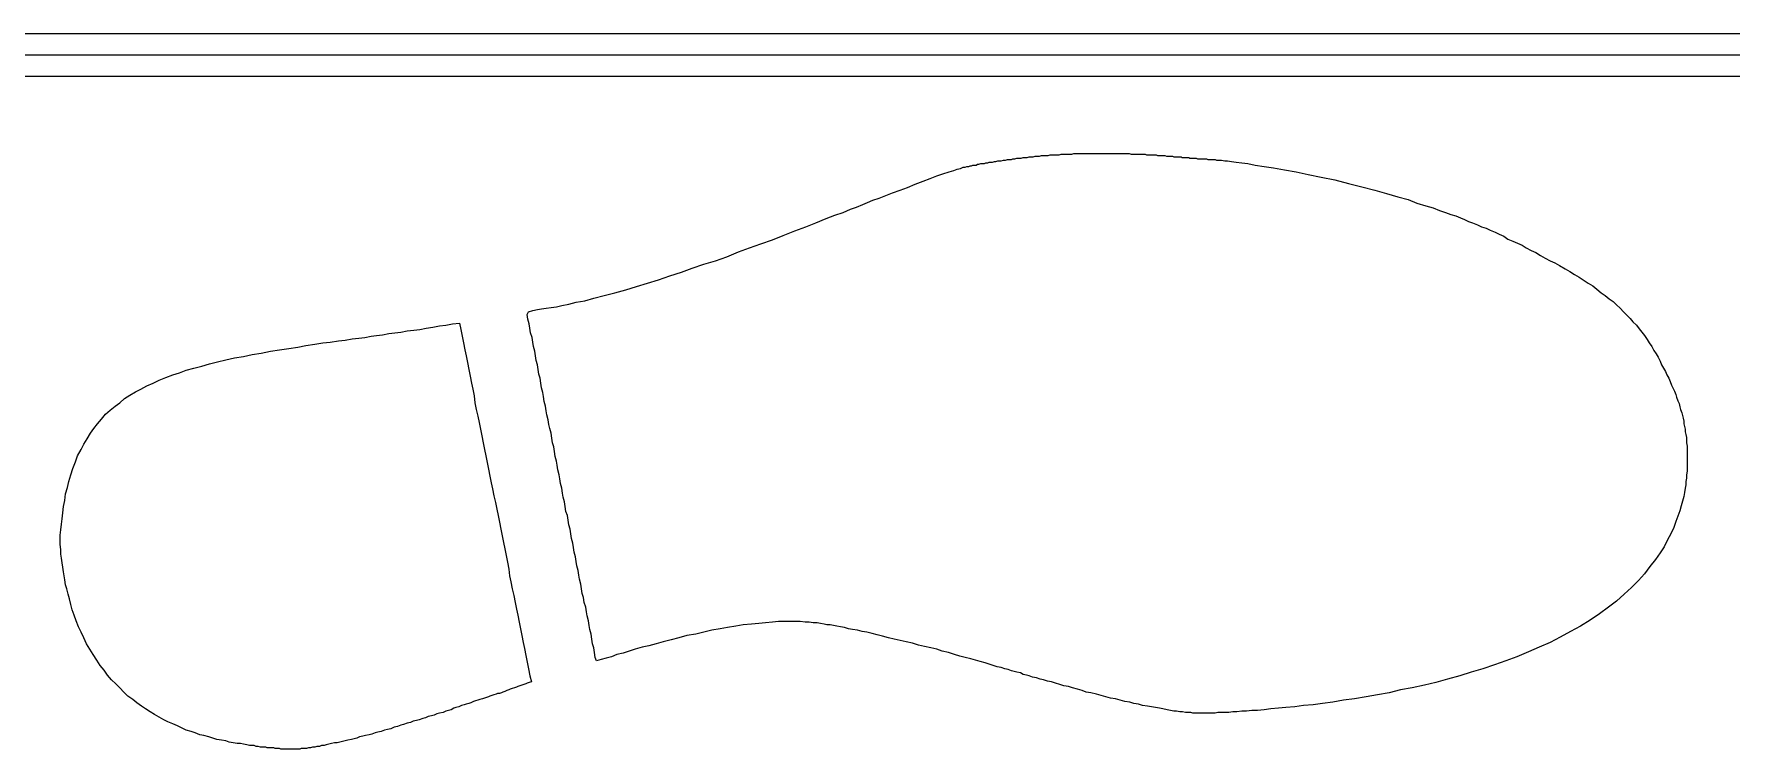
# Model space of a CAD drawing. Units: millimetres at full size, sheet at 1:100. Extents: x 3352 to 127672, y -40372 to 101181.
# Drawn here: x 57108.3 to 57358.1, y -11692.4 to -11587.1 of the extents above; entities that cross this region are included whole.
import ezdxf

# ---------------------------------------------------------------- set-up
doc = ezdxf.new("R2010")
doc.units = ezdxf.units.MM
doc.header["$LTSCALE"] = 100
doc.layers.add('0-0', color=134, linetype='Continuous', lineweight=18)

msp = doc.modelspace()

# ---------------------------------------------------------------- linework, layer by layer
at = {"layer": '0-0'}
for points in [[(57215.9, -11587.1), (57210.1, -11587.1), (57204.4, -11587.1), (57198.6, -11587.1), (57192.8, -11587.1), (57187, -11587.1), (57181.2, -11587.1), (57175.4, -11587.1), (57169.6, -11587.1), (57163.8, -11587.1), (57158, -11587.1), (57152.2, -11587.1), (57146.4, -11587.1), (57140.6, -11587.1), (57134.8, -11587.1), (57129.1, -11587.1), (57123.3, -11587.1), (57117.5, -11587.1), (57111.7, -11587.1), (57105.9, -11587.1)], [(57360.7, -11587.1), (57354.9, -11587.1), (57349.2, -11587.1), (57343.4, -11587.1), (57337.6, -11587.1), (57331.8, -11587.1), (57326, -11587.1), (57320.2, -11587.1), (57314.4, -11587.1), (57308.6, -11587.1), (57302.8, -11587.1), (57297, -11587.1), (57291.2, -11587.1), (57285.4, -11587.1), (57279.6, -11587.1), (57273.9, -11587.1), (57268.1, -11587.1), (57262.3, -11587.1), (57256.5, -11587.1), (57250.7, -11587.1), (57244.9, -11587.1), (57239.1, -11587.1), (57233.3, -11587.1), (57227.5, -11587.1), (57221.7, -11587.1), (57215.9, -11587.1)], [(57103.2, -11590.2), (57108.9, -11590.2), (57114.7, -11590.2), (57120.4, -11590.2), (57126.1, -11590.2), (57131.8, -11590.2), (57137.6, -11590.2), (57143.3, -11590.2), (57149, -11590.2), (57154.7, -11590.2), (57160.5, -11590.2), (57166.2, -11590.2), (57171.9, -11590.2), (57177.7, -11590.2), (57183.4, -11590.2), (57189.1, -11590.2), (57194.8, -11590.2), (57200.6, -11590.2), (57206.3, -11590.2), (57212, -11590.2), (57217.7, -11590.2), (57223.5, -11590.2), (57229.2, -11590.2), (57234.9, -11590.2), (57240.7, -11590.2), (57246.4, -11590.2), (57252.1, -11590.2), (57257.8, -11590.2), (57263.6, -11590.2), (57269.3, -11590.2), (57275, -11590.2), (57280.7, -11590.2), (57286.5, -11590.2), (57292.2, -11590.2), (57297.9, -11590.2), (57303.6, -11590.2), (57309.4, -11590.2), (57315.1, -11590.2)], [(57315.1, -11590.2), (57320.8, -11590.2), (57326.6, -11590.2), (57332.3, -11590.2), (57338, -11590.2), (57343.7, -11590.2), (57349.5, -11590.2), (57355.2, -11590.2), (57360.9, -11590.2)], [(57106.3, -11593.3), (57112, -11593.3), (57117.6, -11593.3), (57123.3, -11593.3), (57129, -11593.3), (57134.6, -11593.3), (57140.3, -11593.3), (57146, -11593.3), (57151.6, -11593.3), (57157.3, -11593.3), (57162.9, -11593.3), (57168.6, -11593.3), (57174.3, -11593.3), (57179.9, -11593.3), (57185.6, -11593.3), (57191.3, -11593.3)], [(57191.3, -11593.3), (57196.9, -11593.3), (57202.6, -11593.3), (57208.2, -11593.3), (57213.9, -11593.3), (57219.6, -11593.3), (57225.2, -11593.3), (57230.9, -11593.3), (57236.6, -11593.3), (57242.2, -11593.3), (57247.9, -11593.3), (57253.5, -11593.3), (57259.2, -11593.3), (57264.9, -11593.3), (57270.5, -11593.3), (57276.2, -11593.3), (57281.9, -11593.3), (57287.5, -11593.3), (57293.2, -11593.3), (57298.8, -11593.3), (57304.5, -11593.3), (57310.2, -11593.3), (57315.8, -11593.3), (57321.5, -11593.3), (57327.2, -11593.3), (57332.8, -11593.3), (57338.5, -11593.3), (57344.1, -11593.3), (57349.8, -11593.3), (57355.5, -11593.3), (57361.1, -11593.3)], [(57201.9, -11622.7), (57203.6, -11622.2), (57205.2, -11621.6), (57206.9, -11621), (57208.6, -11620.5), (57210.3, -11619.9), (57212, -11619.2), (57213.6, -11618.6), (57215.3, -11618), (57217, -11617.4), (57218.6, -11616.8), (57220.3, -11616.1), (57221.9, -11615.5), (57223.4, -11614.9), (57224.9, -11614.3), (57226.2, -11613.8), (57227.4, -11613.4), (57228.5, -11612.9), (57229.4, -11612.6), (57230.3, -11612.2), (57231, -11611.9), (57231.8, -11611.6), (57232.7, -11611.3), (57233.7, -11610.9), (57234.7, -11610.5), (57235.8, -11610.1), (57236.9, -11609.7), (57238, -11609.2), (57239.2, -11608.8), (57240.2, -11608.4), (57241.2, -11608), (57242.1, -11607.7), (57243, -11607.4), (57243.7, -11607.2), (57244.2, -11607), (57244.7, -11606.9), (57245.1, -11606.7), (57245.4, -11606.7), (57245.6, -11606.6), (57245.9, -11606.6)], [(57245.9, -11606.6), (57246.1, -11606.5), (57246.3, -11606.5), (57246.5, -11606.4), (57246.7, -11606.4), (57247, -11606.4), (57247.2, -11606.3), (57247.4, -11606.3), (57247.7, -11606.2), (57247.9, -11606.2), (57248.2, -11606.2), (57248.4, -11606.1), (57248.7, -11606.1), (57248.9, -11606), (57249.2, -11606), (57249.4, -11606), (57249.7, -11605.9), (57249.9, -11605.9), (57250.2, -11605.8), (57250.5, -11605.8), (57250.7, -11605.8), (57251, -11605.7), (57251.3, -11605.7), (57251.6, -11605.6), (57251.9, -11605.6), (57252.2, -11605.6), (57252.4, -11605.5), (57252.7, -11605.5), (57253, -11605.4), (57253.3, -11605.4), (57253.6, -11605.4), (57253.9, -11605.3), (57254.2, -11605.3), (57254.5, -11605.3), (57254.8, -11605.2), (57255.1, -11605.2), (57255.4, -11605.2), (57255.7, -11605.1), (57256, -11605.1), (57256.3, -11605.1)], [(57256.3, -11605.1), (57256.6, -11605), (57257, -11605), (57257.3, -11605), (57257.6, -11605), (57257.9, -11604.9), (57258.2, -11604.9), (57258.5, -11604.9), (57258.8, -11604.9), (57259.2, -11604.9), (57259.5, -11604.8), (57259.8, -11604.8), (57260.1, -11604.8), (57260.5, -11604.8), (57260.8, -11604.8), (57261.1, -11604.8), (57261.4, -11604.7), (57261.7, -11604.7), (57262.1, -11604.7), (57262.4, -11604.7), (57262.7, -11604.7), (57263, -11604.7), (57263.3, -11604.7), (57263.6, -11604.7), (57264, -11604.7), (57264.3, -11604.7), (57264.6, -11604.7), (57264.9, -11604.7), (57265.2, -11604.7), (57265.5, -11604.7), (57265.8, -11604.7), (57266.1, -11604.7), (57266.4, -11604.7), (57266.7, -11604.7), (57267, -11604.7), (57267.3, -11604.7), (57267.6, -11604.7), (57267.8, -11604.7), (57268.1, -11604.7), (57268.4, -11604.7)], [(57268.4, -11604.7), (57268.7, -11604.7), (57269, -11604.7), (57269.3, -11604.7), (57269.5, -11604.7), (57269.8, -11604.8), (57270.1, -11604.8), (57270.3, -11604.8), (57270.6, -11604.8), (57270.9, -11604.8), (57271.1, -11604.8), (57271.4, -11604.8), (57271.6, -11604.8), (57271.9, -11604.8), (57272.1, -11604.9), (57272.4, -11604.9), (57272.6, -11604.9), (57272.8, -11604.9), (57273.1, -11604.9), (57273.3, -11604.9), (57273.5, -11604.9), (57273.7, -11605), (57273.9, -11605), (57274.2, -11605), (57274.4, -11605), (57274.6, -11605), (57274.8, -11605), (57275, -11605.1), (57275.2, -11605.1), (57275.4, -11605.1), (57275.5, -11605.1), (57275.7, -11605.1), (57275.9, -11605.1), (57276.1, -11605.2), (57276.3, -11605.2), (57276.5, -11605.2), (57276.6, -11605.2), (57276.8, -11605.2), (57277, -11605.2), (57277.2, -11605.2)], [(57277.2, -11605.2), (57277.3, -11605.3), (57277.5, -11605.3), (57277.6, -11605.3), (57277.8, -11605.3), (57278, -11605.3), (57278.1, -11605.3), (57278.3, -11605.3), (57278.4, -11605.4), (57278.6, -11605.4), (57278.7, -11605.4), (57278.8, -11605.4), (57279, -11605.4), (57279.1, -11605.4), (57279.2, -11605.4), (57279.4, -11605.4)], [(57279.4, -11605.4), (57279.6, -11605.5), (57279.9, -11605.5), (57280.1, -11605.5), (57280.4, -11605.5), (57280.6, -11605.5), (57280.9, -11605.5), (57281.1, -11605.6), (57281.4, -11605.6), (57281.6, -11605.6), (57281.9, -11605.6), (57282.2, -11605.6), (57282.4, -11605.7), (57282.8, -11605.7), (57283.1, -11605.7), (57283.6, -11605.8), (57284, -11605.8), (57284.6, -11605.9), (57285.3, -11606), (57286.1, -11606.1), (57287, -11606.2), (57288.1, -11606.4), (57289.4, -11606.6), (57290.8, -11606.8), (57292.4, -11607.1), (57294.1, -11607.4), (57295.9, -11607.8), (57297.8, -11608.2), (57299.8, -11608.6), (57301.8, -11609.1), (57303.8, -11609.6), (57305.7, -11610.1), (57307.4, -11610.6), (57309.1, -11611.1), (57310.6, -11611.5), (57311.9, -11612), (57313.2, -11612.4), (57314.3, -11612.7), (57315.2, -11613.1), (57316.1, -11613.4)], [(57316.1, -11613.4), (57316.9, -11613.7), (57317.6, -11613.9), (57318.3, -11614.2), (57318.9, -11614.4), (57319.5, -11614.7), (57320.1, -11614.9), (57320.8, -11615.2), (57321.4, -11615.5), (57322.1, -11615.7), (57322.7, -11616), (57323.4, -11616.3), (57324, -11616.6), (57324.7, -11616.9), (57325.3, -11617.3), (57326, -11617.6), (57326.7, -11617.9), (57327.4, -11618.2), (57328, -11618.6), (57328.7, -11619), (57329.4, -11619.3), (57330.1, -11619.7), (57330.8, -11620.1), (57331.5, -11620.5), (57332.2, -11620.8), (57332.9, -11621.2), (57333.7, -11621.7), (57334.4, -11622.1), (57335.1, -11622.5), (57335.8, -11622.9), (57336.5, -11623.4), (57337.1, -11623.8), (57337.8, -11624.2), (57338.4, -11624.7), (57339, -11625.2), (57339.6, -11625.6), (57340.2, -11626.1), (57340.8, -11626.5), (57341.3, -11627), (57341.8, -11627.5)], [(57183.6, -11641.9), (57183.4, -11641.2), (57183.3, -11640.5), (57183.2, -11639.9), (57183, -11639.2), (57182.9, -11638.5), (57182.8, -11637.8), (57182.6, -11637.2), (57182.5, -11636.5), (57182.4, -11635.8), (57182.2, -11635.2), (57182.1, -11634.5), (57182, -11633.8), (57181.8, -11633.1), (57181.7, -11632.5), (57181.6, -11631.8), (57181.4, -11631.1), (57181.3, -11630.4), (57181.2, -11629.8), (57181, -11629.1), (57180.9, -11628.4), (57181.1, -11628), (57181.7, -11627.8), (57182.4, -11627.7), (57183, -11627.6), (57183.7, -11627.5), (57184.4, -11627.4), (57185.2, -11627.3), (57186, -11627.1), (57187, -11626.9), (57188.1, -11626.6), (57189.4, -11626.4), (57190.7, -11626), (57192.2, -11625.6), (57193.8, -11625.2), (57195.4, -11624.8), (57197, -11624.3), (57198.6, -11623.8), (57200.2, -11623.3), (57201.9, -11622.7)], [(57341.8, -11627.5), (57342.3, -11628), (57342.8, -11628.5), (57343.3, -11629), (57343.7, -11629.5), (57344.2, -11630), (57344.6, -11630.5), (57345, -11631), (57345.4, -11631.5), (57345.8, -11632.1), (57346.1, -11632.6), (57346.5, -11633.1), (57346.8, -11633.7), (57347.1, -11634.2), (57347.4, -11634.7), (57347.7, -11635.3), (57347.9, -11635.8), (57348.2, -11636.3), (57348.5, -11636.8), (57348.7, -11637.3), (57349, -11637.8), (57349.2, -11638.3), (57349.4, -11638.8), (57349.6, -11639.3), (57349.8, -11639.7), (57350, -11640.2), (57350.1, -11640.6), (57350.3, -11641.1), (57350.5, -11641.5), (57350.6, -11642), (57350.7, -11642.4), (57350.9, -11642.9), (57351, -11643.3), (57351.1, -11643.7), (57351.2, -11644.1), (57351.2, -11644.5), (57351.3, -11644.9), (57351.4, -11645.3), (57351.4, -11645.7), (57351.5, -11646.1)], [(57136.5, -11635.1), (57137.8, -11634.8), (57139.1, -11634.6), (57140.4, -11634.3), (57141.7, -11634.1), (57143.1, -11633.8), (57144.4, -11633.6), (57145.8, -11633.4), (57147.1, -11633.2), (57148.3, -11633), (57149.6, -11632.8), (57150.8, -11632.6), (57151.9, -11632.5), (57153.1, -11632.3), (57154.1, -11632.2), (57155.1, -11632), (57156.1, -11631.9), (57157, -11631.8), (57157.9, -11631.6), (57158.7, -11631.5), (57159.6, -11631.4), (57160.5, -11631.2), (57161.4, -11631.1), (57162.3, -11631), (57163.2, -11630.8), (57164.2, -11630.7), (57165.1, -11630.6), (57166, -11630.4), (57167, -11630.3), (57168, -11630.1), (57168.9, -11630), (57169.9, -11629.8), (57170.9, -11629.7), (57171.1, -11630.6), (57171.3, -11631.6), (57171.5, -11632.6), (57171.7, -11633.6), (57171.9, -11634.5), (57172.1, -11635.5), (57172.3, -11636.5)], [(57112.2, -11660.1), (57112.3, -11659.3), (57112.4, -11658.5), (57112.5, -11657.6), (57112.6, -11656.7), (57112.8, -11655.8), (57112.9, -11654.8), (57113.2, -11653.9), (57113.4, -11653), (57113.7, -11652), (57114, -11651.1), (57114.4, -11650.1), (57114.7, -11649.2), (57115.2, -11648.3), (57115.6, -11647.5), (57116.1, -11646.7), (57116.6, -11645.9), (57117.1, -11645.2), (57117.6, -11644.5), (57118.2, -11643.8), (57118.8, -11643.1), (57119.5, -11642.5), (57120.2, -11641.9), (57120.9, -11641.4), (57121.6, -11640.8), (57122.4, -11640.3), (57123.2, -11639.8), (57124, -11639.4), (57124.9, -11638.9), (57125.8, -11638.5), (57126.7, -11638.1), (57127.7, -11637.7), (57128.7, -11637.3), (57129.7, -11637), (57130.7, -11636.6), (57131.8, -11636.3), (57133, -11636), (57134.1, -11635.7), (57135.3, -11635.4), (57136.5, -11635.1)], [(57172.3, -11636.5), (57172.5, -11637.5), (57172.7, -11638.5), (57172.9, -11639.4), (57173.1, -11640.4), (57173.2, -11641.4), (57173.4, -11642.4), (57173.6, -11643.4), (57173.8, -11644.3), (57174, -11645.3), (57174.2, -11646.3), (57174.4, -11647.3), (57174.6, -11648.3), (57174.8, -11649.2), (57175, -11650.2), (57175.2, -11651.2), (57175.4, -11652.2), (57175.6, -11653.2), (57175.8, -11654.1), (57176, -11655.1), (57176.2, -11656.1), (57176.4, -11657.1), (57176.6, -11658), (57176.8, -11659), (57177, -11660), (57177.2, -11661), (57177.4, -11662), (57177.6, -11662.9), (57177.8, -11663.9), (57178, -11664.9), (57178.2, -11665.9), (57178.3, -11666.9), (57178.5, -11667.8), (57178.7, -11668.8), (57178.9, -11669.8), (57179.1, -11670.8), (57179.3, -11671.8), (57179.5, -11672.7), (57179.7, -11673.7), (57179.9, -11674.7)], [(57188.8, -11668.1), (57188.6, -11667.4), (57188.5, -11666.8), (57188.4, -11666.1), (57188.2, -11665.4), (57188.1, -11664.8), (57188, -11664.1), (57187.8, -11663.4), (57187.7, -11662.7), (57187.6, -11662.1), (57187.4, -11661.4), (57187.3, -11660.7), (57187.2, -11660), (57187, -11659.4), (57186.9, -11658.7), (57186.8, -11658), (57186.6, -11657.4), (57186.5, -11656.7), (57186.4, -11656), (57186.2, -11655.3), (57186.1, -11654.7), (57186, -11654), (57185.8, -11653.3), (57185.7, -11652.6), (57185.6, -11652), (57185.4, -11651.3), (57185.3, -11650.6), (57185.2, -11650), (57185, -11649.3), (57184.9, -11648.6), (57184.8, -11647.9), (57184.6, -11647.3), (57184.5, -11646.6), (57184.4, -11645.9), (57184.2, -11645.2), (57184.1, -11644.6), (57184, -11643.9), (57183.8, -11643.2), (57183.7, -11642.6), (57183.6, -11641.9)], [(57351.5, -11646.1), (57351.6, -11646.5), (57351.6, -11646.9), (57351.6, -11647.3), (57351.7, -11647.8), (57351.7, -11648.2), (57351.7, -11648.6), (57351.7, -11649), (57351.7, -11649.4), (57351.7, -11649.8), (57351.7, -11650.3), (57351.7, -11650.7), (57351.7, -11651.1), (57351.7, -11651.5), (57351.6, -11652), (57351.6, -11652.5), (57351.5, -11653), (57351.5, -11653.5), (57351.4, -11654), (57351.3, -11654.6), (57351.2, -11655.2), (57351, -11655.9), (57350.8, -11656.6), (57350.6, -11657.3), (57350.3, -11658.1), (57350, -11658.9), (57349.7, -11659.8), (57349.3, -11660.7), (57348.8, -11661.6), (57348.3, -11662.6), (57347.7, -11663.5), (57347, -11664.5), (57346.2, -11665.5), (57345.4, -11666.6), (57344.5, -11667.6), (57343.5, -11668.6), (57342.4, -11669.6), (57341.3, -11670.6), (57340.1, -11671.5), (57338.8, -11672.5)], [(57125.4, -11686.9), (57124.7, -11686.5), (57124.1, -11686.1), (57123.4, -11685.6), (57122.8, -11685.1), (57122.1, -11684.6), (57121.5, -11684), (57120.9, -11683.4), (57120.3, -11682.8), (57119.7, -11682.2), (57119.1, -11681.5), (57118.6, -11680.8), (57118, -11680.1), (57117.5, -11679.3), (57117, -11678.5), (57116.5, -11677.7), (57116, -11676.9), (57115.6, -11676), (57115.2, -11675.2), (57114.8, -11674.4), (57114.5, -11673.5), (57114.2, -11672.7), (57113.9, -11671.9), (57113.7, -11671.1), (57113.5, -11670.3), (57113.3, -11669.6), (57113.1, -11668.8), (57112.9, -11668.2), (57112.8, -11667.5), (57112.7, -11666.9), (57112.6, -11666.3), (57112.5, -11665.6), (57112.4, -11665), (57112.3, -11664.3), (57112.2, -11663.7), (57112.2, -11663), (57112.1, -11662.3), (57112.1, -11661.6), (57112.1, -11660.9), (57112.2, -11660.1)], [(57213.9, -11674), (57212.7, -11674.1), (57211.6, -11674.3), (57210.4, -11674.5), (57209.3, -11674.7), (57208.1, -11674.9), (57206.9, -11675.2), (57205.7, -11675.5), (57204.4, -11675.7), (57203.2, -11676), (57202.1, -11676.3), (57200.9, -11676.6), (57199.9, -11676.9), (57198.8, -11677.2), (57197.8, -11677.4), (57196.8, -11677.7), (57195.9, -11678), (57195, -11678.3), (57194.1, -11678.5), (57193.3, -11678.8), (57192.5, -11679), (57191.8, -11679.2), (57191.1, -11679.4), (57190.9, -11678.9), (57190.8, -11678.2), (57190.7, -11677.5), (57190.5, -11676.9), (57190.4, -11676.2), (57190.3, -11675.5), (57190.1, -11674.8), (57190, -11674.2), (57189.9, -11673.5), (57189.7, -11672.8), (57189.6, -11672.2), (57189.5, -11671.5), (57189.3, -11670.8), (57189.2, -11670.1), (57189, -11669.5), (57188.9, -11668.8), (57188.8, -11668.1)], [(57242.9, -11678.2), (57242, -11678), (57241.2, -11677.7), (57240.3, -11677.5), (57239.4, -11677.3), (57238.5, -11677.1), (57237.6, -11676.8), (57236.7, -11676.6), (57235.8, -11676.4), (57234.9, -11676.2), (57234.1, -11676), (57233.2, -11675.8), (57232.4, -11675.6), (57231.7, -11675.4), (57230.9, -11675.2), (57230.2, -11675.1), (57229.5, -11674.9), (57228.8, -11674.8), (57228.2, -11674.7), (57227.6, -11674.5), (57227, -11674.4), (57226.5, -11674.3), (57226, -11674.2), (57225.5, -11674.1), (57225, -11674.1), (57224.6, -11674), (57224.1, -11673.9), (57223.6, -11673.8), (57223, -11673.8), (57222.4, -11673.7), (57221.8, -11673.7), (57221.1, -11673.6), (57220.4, -11673.6), (57219.6, -11673.6), (57218.8, -11673.6), (57217.9, -11673.6), (57217, -11673.7), (57216, -11673.8), (57215, -11673.9), (57213.9, -11674)], [(57338.8, -11672.5), (57337.4, -11673.4), (57336, -11674.3), (57334.5, -11675.1), (57333, -11675.9), (57331.5, -11676.7), (57329.9, -11677.4), (57328.3, -11678.1), (57326.6, -11678.8), (57325, -11679.4), (57323.3, -11680), (57321.6, -11680.6), (57319.9, -11681.1), (57318.2, -11681.6), (57316.4, -11682.1), (57314.7, -11682.6), (57313, -11683), (57311.2, -11683.4), (57309.5, -11683.7), (57307.8, -11684.1), (57306.1, -11684.4), (57304.4, -11684.7), (57302.7, -11685), (57301.1, -11685.2), (57299.5, -11685.5), (57298, -11685.7), (57296.6, -11685.9), (57295.2, -11686), (57293.9, -11686.2), (57292.6, -11686.3), (57291.5, -11686.4), (57290.4, -11686.5), (57289.4, -11686.6), (57288.4, -11686.7), (57287.6, -11686.7), (57286.8, -11686.8), (57286.1, -11686.8), (57285.4, -11686.9), (57284.8, -11686.9), (57284.2, -11687)], [(57179.9, -11674.7), (57180.1, -11675.7), (57180.3, -11676.7), (57180.5, -11677.6), (57180.7, -11678.6), (57180.9, -11679.6), (57181.1, -11680.6), (57181.3, -11681.6), (57181.5, -11682.5)], [(57266.8, -11684.9), (57266.1, -11684.7), (57265.4, -11684.5), (57264.7, -11684.3), (57263.9, -11684.1), (57263.2, -11684), (57262.6, -11683.8), (57261.9, -11683.6), (57261.2, -11683.4), (57260.6, -11683.2), (57259.9, -11683.1), (57259.3, -11682.9), (57258.7, -11682.7), (57258.1, -11682.5), (57257.5, -11682.4), (57256.9, -11682.2), (57256.4, -11682.1), (57255.9, -11681.9), (57255.3, -11681.8), (57254.8, -11681.6), (57254.4, -11681.5), (57253.9, -11681.4), (57253.5, -11681.2), (57253, -11681.1), (57252.6, -11681), (57252.2, -11680.9), (57251.7, -11680.7), (57251.2, -11680.6), (57250.7, -11680.4), (57250.1, -11680.3), (57249.5, -11680.1), (57248.9, -11679.9), (57248.3, -11679.7), (57247.6, -11679.5), (57246.9, -11679.3), (57246.2, -11679.1), (57245.4, -11678.9), (57244.6, -11678.7), (57243.8, -11678.5), (57242.9, -11678.2)], [(57181.5, -11682.5), (57181.2, -11682.6), (57180.9, -11682.7), (57180.7, -11682.8), (57180.4, -11682.9), (57180.1, -11683), (57179.8, -11683.1), (57179.5, -11683.2), (57179.3, -11683.3), (57179, -11683.4), (57178.7, -11683.5), (57178.4, -11683.6), (57178.2, -11683.7), (57177.9, -11683.8), (57177.6, -11683.9), (57177.3, -11684), (57177.1, -11684.1), (57176.8, -11684.2), (57176.5, -11684.2), (57176.3, -11684.3), (57176, -11684.4), (57175.7, -11684.5), (57175.4, -11684.6), (57175.2, -11684.7), (57174.9, -11684.8), (57174.6, -11684.9), (57174.3, -11685), (57173.9, -11685.1), (57173.6, -11685.2), (57173.3, -11685.3), (57173, -11685.4), (57172.6, -11685.6), (57172.3, -11685.7), (57171.9, -11685.8), (57171.6, -11685.9), (57171.2, -11686), (57170.8, -11686.2), (57170.4, -11686.3), (57170.1, -11686.4), (57169.7, -11686.6)], [(57143.4, -11692.2), (57143.2, -11692.2), (57143.1, -11692.2), (57142.9, -11692.2), (57142.8, -11692.2), (57142.6, -11692.2), (57142.4, -11692.1), (57142.2, -11692.1), (57142, -11692.1), (57141.8, -11692.1), (57141.6, -11692.1), (57141.3, -11692), (57141, -11692), (57140.7, -11691.9), (57140.3, -11691.9), (57140, -11691.9), (57139.6, -11691.8), (57139.1, -11691.7), (57138.7, -11691.6), (57138.2, -11691.6), (57137.6, -11691.5), (57137, -11691.4), (57136.5, -11691.2), (57135.9, -11691.1), (57135.2, -11691), (57134.6, -11690.8), (57134, -11690.6), (57133.3, -11690.4), (57132.7, -11690.3), (57132, -11690), (57131.4, -11689.8), (57130.7, -11689.6), (57130.1, -11689.3), (57129.4, -11689), (57128.7, -11688.7), (57128, -11688.4), (57127.4, -11688.1), (57126.7, -11687.7), (57126, -11687.3), (57125.4, -11686.9)], [(57169.7, -11686.6), (57169.3, -11686.7), (57168.9, -11686.8), (57168.5, -11687), (57168, -11687.1), (57167.6, -11687.2), (57167.2, -11687.4), (57166.8, -11687.5), (57166.3, -11687.6), (57165.9, -11687.8), (57165.5, -11687.9), (57165, -11688.1), (57164.6, -11688.2), (57164.1, -11688.3), (57163.7, -11688.5), (57163.2, -11688.6), (57162.7, -11688.8), (57162.3, -11688.9), (57161.8, -11689.1), (57161.3, -11689.2), (57160.8, -11689.4), (57160.3, -11689.5), (57159.9, -11689.6), (57159.4, -11689.8), (57158.9, -11689.9), (57158.5, -11690), (57158, -11690.2), (57157.6, -11690.3), (57157.1, -11690.4), (57156.7, -11690.5), (57156.2, -11690.6), (57155.8, -11690.8), (57155.4, -11690.9), (57155, -11691), (57154.5, -11691.1), (57154.1, -11691.2), (57153.7, -11691.3), (57153.3, -11691.4), (57152.9, -11691.5), (57152.5, -11691.5)], [(57284.2, -11687), (57283.7, -11687), (57283.3, -11687), (57282.9, -11687), (57282.6, -11687), (57282.2, -11687.1), (57281.9, -11687.1), (57281.7, -11687.1), (57281.4, -11687.1), (57281.2, -11687.1), (57280.9, -11687.1), (57280.7, -11687.1), (57280.4, -11687.1), (57280.2, -11687.1), (57279.9, -11687.1), (57279.6, -11687.1), (57279.2, -11687.1), (57278.9, -11687.1), (57278.6, -11687), (57278.2, -11687), (57277.8, -11687), (57277.4, -11686.9), (57277, -11686.9), (57276.5, -11686.8), (57276.1, -11686.8), (57275.6, -11686.7), (57275.1, -11686.6), (57274.5, -11686.5), (57274, -11686.4), (57273.4, -11686.3), (57272.8, -11686.2), (57272.2, -11686.1), (57271.5, -11686), (57270.9, -11685.8), (57270.2, -11685.7), (57269.6, -11685.5), (57268.9, -11685.4), (57268.2, -11685.2), (57267.5, -11685), (57266.8, -11684.9)], [(57152.5, -11691.5), (57152.1, -11691.6), (57151.7, -11691.7), (57151.3, -11691.8), (57151, -11691.9), (57150.6, -11691.9), (57150.3, -11692), (57149.9, -11692), (57149.6, -11692.1), (57149.3, -11692.1), (57149, -11692.2), (57148.7, -11692.2), (57148.4, -11692.3), (57148.1, -11692.3), (57147.9, -11692.3), (57147.6, -11692.3), (57147.4, -11692.4), (57147.1, -11692.4), (57146.9, -11692.4), (57146.7, -11692.4), (57146.5, -11692.4), (57146.2, -11692.4), (57146, -11692.4), (57145.8, -11692.4), (57145.6, -11692.4), (57145.5, -11692.4), (57145.3, -11692.4), (57145.1, -11692.4), (57144.9, -11692.4), (57144.8, -11692.4), (57144.6, -11692.4), (57144.4, -11692.3), (57144.3, -11692.3), (57144.2, -11692.3), (57144, -11692.3), (57143.9, -11692.3), (57143.8, -11692.3), (57143.6, -11692.2), (57143.5, -11692.2), (57143.4, -11692.2)]]:
    msp.add_lwpolyline(points, dxfattribs=at)
at = {"layer": '0-0', "color": 7}
for points in [[(57201.9, -11622.7), (57203.6, -11622.2), (57205.2, -11621.6), (57206.9, -11621), (57208.6, -11620.5), (57210.3, -11619.9), (57212, -11619.2), (57213.6, -11618.6), (57215.3, -11618), (57217, -11617.4), (57218.6, -11616.8), (57220.3, -11616.1), (57221.9, -11615.5), (57223.4, -11614.9), (57224.9, -11614.3), (57226.2, -11613.8), (57227.4, -11613.4), (57228.5, -11612.9), (57229.4, -11612.6), (57230.3, -11612.2), (57231, -11611.9), (57231.8, -11611.6), (57232.7, -11611.3), (57233.7, -11610.9), (57234.7, -11610.5), (57235.8, -11610.1), (57236.9, -11609.7), (57238, -11609.2), (57239.2, -11608.8), (57240.2, -11608.4), (57241.2, -11608), (57242.1, -11607.7), (57243, -11607.4), (57243.7, -11607.2), (57244.2, -11607), (57244.7, -11606.9), (57245.1, -11606.7), (57245.4, -11606.7), (57245.6, -11606.6), (57245.9, -11606.6)], [(57245.9, -11606.6), (57246.1, -11606.5), (57246.3, -11606.5), (57246.5, -11606.4), (57246.7, -11606.4), (57247, -11606.4), (57247.2, -11606.3), (57247.4, -11606.3), (57247.7, -11606.2), (57247.9, -11606.2), (57248.2, -11606.2), (57248.4, -11606.1), (57248.7, -11606.1), (57248.9, -11606), (57249.2, -11606), (57249.4, -11606), (57249.7, -11605.9), (57249.9, -11605.9), (57250.2, -11605.8), (57250.5, -11605.8), (57250.7, -11605.8), (57251, -11605.7), (57251.3, -11605.7), (57251.6, -11605.6), (57251.9, -11605.6), (57252.2, -11605.6), (57252.4, -11605.5), (57252.7, -11605.5), (57253, -11605.4), (57253.3, -11605.4), (57253.6, -11605.4), (57253.9, -11605.3), (57254.2, -11605.3), (57254.5, -11605.3), (57254.8, -11605.2), (57255.1, -11605.2), (57255.4, -11605.2), (57255.7, -11605.1), (57256, -11605.1), (57256.3, -11605.1)], [(57256.3, -11605.1), (57256.6, -11605), (57257, -11605), (57257.3, -11605), (57257.6, -11605), (57257.9, -11604.9), (57258.2, -11604.9), (57258.5, -11604.9), (57258.8, -11604.9), (57259.2, -11604.9), (57259.5, -11604.8), (57259.8, -11604.8), (57260.1, -11604.8), (57260.5, -11604.8), (57260.8, -11604.8), (57261.1, -11604.8), (57261.4, -11604.7), (57261.7, -11604.7), (57262.1, -11604.7), (57262.4, -11604.7), (57262.7, -11604.7), (57263, -11604.7), (57263.3, -11604.7), (57263.6, -11604.7), (57264, -11604.7), (57264.3, -11604.7), (57264.6, -11604.7), (57264.9, -11604.7), (57265.2, -11604.7), (57265.5, -11604.7), (57265.8, -11604.7), (57266.1, -11604.7), (57266.4, -11604.7), (57266.7, -11604.7), (57267, -11604.7), (57267.3, -11604.7), (57267.6, -11604.7), (57267.8, -11604.7), (57268.1, -11604.7), (57268.4, -11604.7)], [(57268.4, -11604.7), (57268.7, -11604.7), (57269, -11604.7), (57269.3, -11604.7), (57269.5, -11604.7), (57269.8, -11604.8), (57270.1, -11604.8), (57270.3, -11604.8), (57270.6, -11604.8), (57270.9, -11604.8), (57271.1, -11604.8), (57271.4, -11604.8), (57271.6, -11604.8), (57271.9, -11604.8), (57272.1, -11604.9), (57272.4, -11604.9), (57272.6, -11604.9), (57272.8, -11604.9), (57273.1, -11604.9), (57273.3, -11604.9), (57273.5, -11604.9), (57273.7, -11605), (57273.9, -11605), (57274.2, -11605), (57274.4, -11605), (57274.6, -11605), (57274.8, -11605), (57275, -11605.1), (57275.2, -11605.1), (57275.4, -11605.1), (57275.5, -11605.1), (57275.7, -11605.1), (57275.9, -11605.1), (57276.1, -11605.2), (57276.3, -11605.2), (57276.5, -11605.2), (57276.6, -11605.2), (57276.8, -11605.2), (57277, -11605.2), (57277.2, -11605.2)], [(57277.2, -11605.2), (57277.3, -11605.3), (57277.5, -11605.3), (57277.6, -11605.3), (57277.8, -11605.3), (57278, -11605.3), (57278.1, -11605.3), (57278.3, -11605.3), (57278.4, -11605.4), (57278.6, -11605.4), (57278.7, -11605.4), (57278.8, -11605.4), (57279, -11605.4), (57279.1, -11605.4), (57279.2, -11605.4), (57279.4, -11605.4)], [(57279.4, -11605.4), (57279.6, -11605.5), (57279.9, -11605.5), (57280.1, -11605.5), (57280.4, -11605.5), (57280.6, -11605.5), (57280.9, -11605.5), (57281.1, -11605.6), (57281.4, -11605.6), (57281.6, -11605.6), (57281.9, -11605.6), (57282.2, -11605.6), (57282.4, -11605.7), (57282.8, -11605.7), (57283.1, -11605.7), (57283.6, -11605.8), (57284, -11605.8), (57284.6, -11605.9), (57285.3, -11606), (57286.1, -11606.1), (57287, -11606.2), (57288.1, -11606.4), (57289.4, -11606.6), (57290.8, -11606.8), (57292.4, -11607.1), (57294.1, -11607.4), (57295.9, -11607.8), (57297.8, -11608.2), (57299.8, -11608.6), (57301.8, -11609.1), (57303.8, -11609.6), (57305.7, -11610.1), (57307.4, -11610.6), (57309.1, -11611.1), (57310.6, -11611.5), (57311.9, -11612), (57313.2, -11612.4), (57314.3, -11612.7), (57315.2, -11613.1), (57316.1, -11613.4)], [(57316.1, -11613.4), (57316.9, -11613.7), (57317.6, -11613.9), (57318.3, -11614.2), (57318.9, -11614.4), (57319.5, -11614.7), (57320.1, -11614.9), (57320.8, -11615.2), (57321.4, -11615.5), (57322.1, -11615.7), (57322.7, -11616), (57323.4, -11616.3), (57324, -11616.6), (57324.7, -11616.9), (57325.3, -11617.3), (57326, -11617.6), (57326.7, -11617.9), (57327.4, -11618.2), (57328, -11618.6), (57328.7, -11619), (57329.4, -11619.3), (57330.1, -11619.7), (57330.8, -11620.1), (57331.5, -11620.5), (57332.2, -11620.8), (57332.9, -11621.2), (57333.7, -11621.7), (57334.4, -11622.1), (57335.1, -11622.5), (57335.8, -11622.9), (57336.5, -11623.4), (57337.1, -11623.8), (57337.8, -11624.2), (57338.4, -11624.7), (57339, -11625.2), (57339.6, -11625.6), (57340.2, -11626.1), (57340.8, -11626.5), (57341.3, -11627), (57341.8, -11627.5)], [(57183.6, -11641.9), (57183.4, -11641.2), (57183.3, -11640.5), (57183.2, -11639.9), (57183, -11639.2), (57182.9, -11638.5), (57182.8, -11637.8), (57182.6, -11637.2), (57182.5, -11636.5), (57182.4, -11635.8), (57182.2, -11635.2), (57182.1, -11634.5), (57182, -11633.8), (57181.8, -11633.1), (57181.7, -11632.5), (57181.6, -11631.8), (57181.4, -11631.1), (57181.3, -11630.4), (57181.2, -11629.8), (57181, -11629.1), (57180.9, -11628.4), (57181.1, -11628), (57181.7, -11627.8), (57182.4, -11627.7), (57183, -11627.6), (57183.7, -11627.5), (57184.4, -11627.4), (57185.2, -11627.3), (57186, -11627.1), (57187, -11626.9), (57188.1, -11626.6), (57189.4, -11626.4), (57190.7, -11626), (57192.2, -11625.6), (57193.8, -11625.2), (57195.4, -11624.8), (57197, -11624.3), (57198.6, -11623.8), (57200.2, -11623.3), (57201.9, -11622.7)], [(57341.8, -11627.5), (57342.3, -11628), (57342.8, -11628.5), (57343.3, -11629), (57343.7, -11629.5), (57344.2, -11630), (57344.6, -11630.5), (57345, -11631), (57345.4, -11631.5), (57345.8, -11632.1), (57346.1, -11632.6), (57346.5, -11633.1), (57346.8, -11633.7), (57347.1, -11634.2), (57347.4, -11634.7), (57347.7, -11635.3), (57347.9, -11635.8), (57348.2, -11636.3), (57348.5, -11636.8), (57348.7, -11637.3), (57349, -11637.8), (57349.2, -11638.3), (57349.4, -11638.8), (57349.6, -11639.3), (57349.8, -11639.7), (57350, -11640.2), (57350.1, -11640.6), (57350.3, -11641.1), (57350.5, -11641.5), (57350.6, -11642), (57350.7, -11642.4), (57350.9, -11642.9), (57351, -11643.3), (57351.1, -11643.7), (57351.2, -11644.1), (57351.2, -11644.5), (57351.3, -11644.9), (57351.4, -11645.3), (57351.4, -11645.7), (57351.5, -11646.1)], [(57136.5, -11635.1), (57137.8, -11634.8), (57139.1, -11634.6), (57140.4, -11634.3), (57141.7, -11634.1), (57143.1, -11633.8), (57144.4, -11633.6), (57145.8, -11633.4), (57147.1, -11633.2), (57148.3, -11633), (57149.6, -11632.8), (57150.8, -11632.6), (57151.9, -11632.5), (57153.1, -11632.3), (57154.1, -11632.2), (57155.1, -11632), (57156.1, -11631.9), (57157, -11631.8), (57157.9, -11631.6), (57158.7, -11631.5), (57159.6, -11631.4), (57160.5, -11631.2), (57161.4, -11631.1), (57162.3, -11631), (57163.2, -11630.8), (57164.2, -11630.7), (57165.1, -11630.6), (57166, -11630.4), (57167, -11630.3), (57168, -11630.1), (57168.9, -11630), (57169.9, -11629.8), (57170.9, -11629.7), (57171.1, -11630.6), (57171.3, -11631.6), (57171.5, -11632.6), (57171.7, -11633.6), (57171.9, -11634.5), (57172.1, -11635.5), (57172.3, -11636.5)], [(57112.2, -11660.1), (57112.3, -11659.3), (57112.4, -11658.5), (57112.5, -11657.6), (57112.6, -11656.7), (57112.8, -11655.8), (57112.9, -11654.8), (57113.2, -11653.9), (57113.4, -11653), (57113.7, -11652), (57114, -11651.1), (57114.4, -11650.1), (57114.7, -11649.2), (57115.2, -11648.3), (57115.6, -11647.5), (57116.1, -11646.7), (57116.6, -11645.9), (57117.1, -11645.2), (57117.6, -11644.5), (57118.2, -11643.8), (57118.8, -11643.1), (57119.5, -11642.5), (57120.2, -11641.9), (57120.9, -11641.4), (57121.6, -11640.8), (57122.4, -11640.3), (57123.2, -11639.8), (57124, -11639.4), (57124.9, -11638.9), (57125.8, -11638.5), (57126.7, -11638.1), (57127.7, -11637.7), (57128.7, -11637.3), (57129.7, -11637), (57130.7, -11636.6), (57131.8, -11636.3), (57133, -11636), (57134.1, -11635.7), (57135.3, -11635.4), (57136.5, -11635.1)], [(57172.3, -11636.5), (57172.5, -11637.5), (57172.7, -11638.5), (57172.9, -11639.4), (57173.1, -11640.4), (57173.2, -11641.4), (57173.4, -11642.4), (57173.6, -11643.4), (57173.8, -11644.3), (57174, -11645.3), (57174.2, -11646.3), (57174.4, -11647.3), (57174.6, -11648.3), (57174.8, -11649.2), (57175, -11650.2), (57175.2, -11651.2), (57175.4, -11652.2), (57175.6, -11653.2), (57175.8, -11654.1), (57176, -11655.1), (57176.2, -11656.1), (57176.4, -11657.1), (57176.6, -11658), (57176.8, -11659), (57177, -11660), (57177.2, -11661), (57177.4, -11662), (57177.6, -11662.9), (57177.8, -11663.9), (57178, -11664.9), (57178.2, -11665.9), (57178.3, -11666.9), (57178.5, -11667.8), (57178.7, -11668.8), (57178.9, -11669.8), (57179.1, -11670.8), (57179.3, -11671.8), (57179.5, -11672.7), (57179.7, -11673.7), (57179.9, -11674.7)], [(57188.8, -11668.1), (57188.6, -11667.4), (57188.5, -11666.8), (57188.4, -11666.1), (57188.2, -11665.4), (57188.1, -11664.8), (57188, -11664.1), (57187.8, -11663.4), (57187.7, -11662.7), (57187.6, -11662.1), (57187.4, -11661.4), (57187.3, -11660.7), (57187.2, -11660), (57187, -11659.4), (57186.9, -11658.7), (57186.8, -11658), (57186.6, -11657.4), (57186.5, -11656.7), (57186.4, -11656), (57186.2, -11655.3), (57186.1, -11654.7), (57186, -11654), (57185.8, -11653.3), (57185.7, -11652.6), (57185.6, -11652), (57185.4, -11651.3), (57185.3, -11650.6), (57185.2, -11650), (57185, -11649.3), (57184.9, -11648.6), (57184.8, -11647.9), (57184.6, -11647.3), (57184.5, -11646.6), (57184.4, -11645.9), (57184.2, -11645.2), (57184.1, -11644.6), (57184, -11643.9), (57183.8, -11643.2), (57183.7, -11642.6), (57183.6, -11641.9)], [(57351.5, -11646.1), (57351.6, -11646.5), (57351.6, -11646.9), (57351.6, -11647.3), (57351.7, -11647.8), (57351.7, -11648.2), (57351.7, -11648.6), (57351.7, -11649), (57351.7, -11649.4), (57351.7, -11649.8), (57351.7, -11650.3), (57351.7, -11650.7), (57351.7, -11651.1), (57351.7, -11651.5), (57351.6, -11652), (57351.6, -11652.5), (57351.5, -11653), (57351.5, -11653.5), (57351.4, -11654), (57351.3, -11654.6), (57351.2, -11655.2), (57351, -11655.9), (57350.8, -11656.6), (57350.6, -11657.3), (57350.3, -11658.1), (57350, -11658.9), (57349.7, -11659.8), (57349.3, -11660.7), (57348.8, -11661.6), (57348.3, -11662.6), (57347.7, -11663.5), (57347, -11664.5), (57346.2, -11665.5), (57345.4, -11666.6), (57344.5, -11667.6), (57343.5, -11668.6), (57342.4, -11669.6), (57341.3, -11670.6), (57340.1, -11671.5), (57338.8, -11672.5)], [(57125.4, -11686.9), (57124.7, -11686.5), (57124.1, -11686.1), (57123.4, -11685.6), (57122.8, -11685.1), (57122.1, -11684.6), (57121.5, -11684), (57120.9, -11683.4), (57120.3, -11682.8), (57119.7, -11682.2), (57119.1, -11681.5), (57118.6, -11680.8), (57118, -11680.1), (57117.5, -11679.3), (57117, -11678.5), (57116.5, -11677.7), (57116, -11676.9), (57115.6, -11676), (57115.2, -11675.2), (57114.8, -11674.4), (57114.5, -11673.5), (57114.2, -11672.7), (57113.9, -11671.9), (57113.7, -11671.1), (57113.5, -11670.3), (57113.3, -11669.6), (57113.1, -11668.8), (57112.9, -11668.2), (57112.8, -11667.5), (57112.7, -11666.9), (57112.6, -11666.3), (57112.5, -11665.6), (57112.4, -11665), (57112.3, -11664.3), (57112.2, -11663.7), (57112.2, -11663), (57112.1, -11662.3), (57112.1, -11661.6), (57112.1, -11660.9), (57112.2, -11660.1)], [(57213.9, -11674), (57212.7, -11674.1), (57211.6, -11674.3), (57210.4, -11674.5), (57209.3, -11674.7), (57208.1, -11674.9), (57206.9, -11675.2), (57205.7, -11675.5), (57204.4, -11675.7), (57203.2, -11676), (57202.1, -11676.3), (57200.9, -11676.6), (57199.9, -11676.9), (57198.8, -11677.2), (57197.8, -11677.4), (57196.8, -11677.7), (57195.9, -11678), (57195, -11678.3), (57194.1, -11678.5), (57193.3, -11678.8), (57192.5, -11679), (57191.8, -11679.2), (57191.1, -11679.4), (57190.9, -11678.9), (57190.8, -11678.2), (57190.7, -11677.5), (57190.5, -11676.9), (57190.4, -11676.2), (57190.3, -11675.5), (57190.1, -11674.8), (57190, -11674.2), (57189.9, -11673.5), (57189.7, -11672.8), (57189.6, -11672.2), (57189.5, -11671.5), (57189.3, -11670.8), (57189.2, -11670.1), (57189, -11669.5), (57188.9, -11668.8), (57188.8, -11668.1)], [(57242.9, -11678.2), (57242, -11678), (57241.2, -11677.7), (57240.3, -11677.5), (57239.4, -11677.3), (57238.5, -11677.1), (57237.6, -11676.8), (57236.7, -11676.6), (57235.8, -11676.4), (57234.9, -11676.2), (57234.1, -11676), (57233.2, -11675.8), (57232.4, -11675.6), (57231.7, -11675.4), (57230.9, -11675.2), (57230.2, -11675.1), (57229.5, -11674.9), (57228.8, -11674.8), (57228.2, -11674.7), (57227.6, -11674.5), (57227, -11674.4), (57226.5, -11674.3), (57226, -11674.2), (57225.5, -11674.1), (57225, -11674.1), (57224.6, -11674), (57224.1, -11673.9), (57223.6, -11673.8), (57223, -11673.8), (57222.4, -11673.7), (57221.8, -11673.7), (57221.1, -11673.6), (57220.4, -11673.6), (57219.6, -11673.6), (57218.8, -11673.6), (57217.9, -11673.6), (57217, -11673.7), (57216, -11673.8), (57215, -11673.9), (57213.9, -11674)], [(57338.8, -11672.5), (57337.4, -11673.4), (57336, -11674.3), (57334.5, -11675.1), (57333, -11675.9), (57331.5, -11676.7), (57329.9, -11677.4), (57328.3, -11678.1), (57326.6, -11678.8), (57325, -11679.4), (57323.3, -11680), (57321.6, -11680.6), (57319.9, -11681.1), (57318.2, -11681.6), (57316.4, -11682.1), (57314.7, -11682.6), (57313, -11683), (57311.2, -11683.4), (57309.5, -11683.7), (57307.8, -11684.1), (57306.1, -11684.4), (57304.4, -11684.7), (57302.7, -11685), (57301.1, -11685.2), (57299.5, -11685.5), (57298, -11685.7), (57296.6, -11685.9), (57295.2, -11686), (57293.9, -11686.2), (57292.6, -11686.3), (57291.5, -11686.4), (57290.4, -11686.5), (57289.4, -11686.6), (57288.4, -11686.7), (57287.6, -11686.7), (57286.8, -11686.8), (57286.1, -11686.8), (57285.4, -11686.9), (57284.8, -11686.9), (57284.2, -11687)], [(57179.9, -11674.7), (57180.1, -11675.7), (57180.3, -11676.7), (57180.5, -11677.6), (57180.7, -11678.6), (57180.9, -11679.6), (57181.1, -11680.6), (57181.3, -11681.6), (57181.5, -11682.5)], [(57266.8, -11684.9), (57266.1, -11684.7), (57265.4, -11684.5), (57264.7, -11684.3), (57263.9, -11684.1), (57263.2, -11684), (57262.6, -11683.8), (57261.9, -11683.6), (57261.2, -11683.4), (57260.6, -11683.2), (57259.9, -11683.1), (57259.3, -11682.9), (57258.7, -11682.7), (57258.1, -11682.5), (57257.5, -11682.4), (57256.9, -11682.2), (57256.4, -11682.1), (57255.9, -11681.9), (57255.3, -11681.8), (57254.8, -11681.6), (57254.4, -11681.5), (57253.9, -11681.4), (57253.5, -11681.2), (57253, -11681.1), (57252.6, -11681), (57252.2, -11680.9), (57251.7, -11680.7), (57251.2, -11680.6), (57250.7, -11680.4), (57250.1, -11680.3), (57249.5, -11680.1), (57248.9, -11679.9), (57248.3, -11679.7), (57247.6, -11679.5), (57246.9, -11679.3), (57246.2, -11679.1), (57245.4, -11678.9), (57244.6, -11678.7), (57243.8, -11678.5), (57242.9, -11678.2)], [(57181.5, -11682.5), (57181.2, -11682.6), (57180.9, -11682.7), (57180.7, -11682.8), (57180.4, -11682.9), (57180.1, -11683), (57179.8, -11683.1), (57179.5, -11683.2), (57179.3, -11683.3), (57179, -11683.4), (57178.7, -11683.5), (57178.4, -11683.6), (57178.2, -11683.7), (57177.9, -11683.8), (57177.6, -11683.9), (57177.3, -11684), (57177.1, -11684.1), (57176.8, -11684.2), (57176.5, -11684.2), (57176.3, -11684.3), (57176, -11684.4), (57175.7, -11684.5), (57175.4, -11684.6), (57175.2, -11684.7), (57174.9, -11684.8), (57174.6, -11684.9), (57174.3, -11685), (57173.9, -11685.1), (57173.6, -11685.2), (57173.3, -11685.3), (57173, -11685.4), (57172.6, -11685.6), (57172.3, -11685.7), (57171.9, -11685.8), (57171.6, -11685.9), (57171.2, -11686), (57170.8, -11686.2), (57170.4, -11686.3), (57170.1, -11686.4), (57169.7, -11686.6)], [(57143.4, -11692.2), (57143.2, -11692.2), (57143.1, -11692.2), (57142.9, -11692.2), (57142.8, -11692.2), (57142.6, -11692.2), (57142.4, -11692.1), (57142.2, -11692.1), (57142, -11692.1), (57141.8, -11692.1), (57141.6, -11692.1), (57141.3, -11692), (57141, -11692), (57140.7, -11691.9), (57140.3, -11691.9), (57140, -11691.9), (57139.6, -11691.8), (57139.1, -11691.7), (57138.7, -11691.6), (57138.2, -11691.6), (57137.6, -11691.5), (57137, -11691.4), (57136.5, -11691.2), (57135.9, -11691.1), (57135.2, -11691), (57134.6, -11690.8), (57134, -11690.6), (57133.3, -11690.4), (57132.7, -11690.3), (57132, -11690), (57131.4, -11689.8), (57130.7, -11689.6), (57130.1, -11689.3), (57129.4, -11689), (57128.7, -11688.7), (57128, -11688.4), (57127.4, -11688.1), (57126.7, -11687.7), (57126, -11687.3), (57125.4, -11686.9)], [(57169.7, -11686.6), (57169.3, -11686.7), (57168.9, -11686.8), (57168.5, -11687), (57168, -11687.1), (57167.6, -11687.2), (57167.2, -11687.4), (57166.8, -11687.5), (57166.3, -11687.6), (57165.9, -11687.8), (57165.5, -11687.9), (57165, -11688.1), (57164.6, -11688.2), (57164.1, -11688.3), (57163.7, -11688.5), (57163.2, -11688.6), (57162.7, -11688.8), (57162.3, -11688.9), (57161.8, -11689.1), (57161.3, -11689.2), (57160.8, -11689.4), (57160.3, -11689.5), (57159.9, -11689.6), (57159.4, -11689.8), (57158.9, -11689.9), (57158.5, -11690), (57158, -11690.2), (57157.6, -11690.3), (57157.1, -11690.4), (57156.7, -11690.5), (57156.2, -11690.6), (57155.8, -11690.8), (57155.4, -11690.9), (57155, -11691), (57154.5, -11691.1), (57154.1, -11691.2), (57153.7, -11691.3), (57153.3, -11691.4), (57152.9, -11691.5), (57152.5, -11691.5)], [(57284.2, -11687), (57283.7, -11687), (57283.3, -11687), (57282.9, -11687), (57282.6, -11687), (57282.2, -11687.1), (57281.9, -11687.1), (57281.7, -11687.1), (57281.4, -11687.1), (57281.2, -11687.1), (57280.9, -11687.1), (57280.7, -11687.1), (57280.4, -11687.1), (57280.2, -11687.1), (57279.9, -11687.1), (57279.6, -11687.1), (57279.2, -11687.1), (57278.9, -11687.1), (57278.6, -11687), (57278.2, -11687), (57277.8, -11687), (57277.4, -11686.9), (57277, -11686.9), (57276.5, -11686.8), (57276.1, -11686.8), (57275.6, -11686.7), (57275.1, -11686.6), (57274.5, -11686.5), (57274, -11686.4), (57273.4, -11686.3), (57272.8, -11686.2), (57272.2, -11686.1), (57271.5, -11686), (57270.9, -11685.8), (57270.2, -11685.7), (57269.6, -11685.5), (57268.9, -11685.4), (57268.2, -11685.2), (57267.5, -11685), (57266.8, -11684.9)], [(57152.5, -11691.5), (57152.1, -11691.6), (57151.7, -11691.7), (57151.3, -11691.8), (57151, -11691.9), (57150.6, -11691.9), (57150.3, -11692), (57149.9, -11692), (57149.6, -11692.1), (57149.3, -11692.1), (57149, -11692.2), (57148.7, -11692.2), (57148.4, -11692.3), (57148.1, -11692.3), (57147.9, -11692.3), (57147.6, -11692.3), (57147.4, -11692.4), (57147.1, -11692.4), (57146.9, -11692.4), (57146.7, -11692.4), (57146.5, -11692.4), (57146.2, -11692.4), (57146, -11692.4), (57145.8, -11692.4), (57145.6, -11692.4), (57145.5, -11692.4), (57145.3, -11692.4), (57145.1, -11692.4), (57144.9, -11692.4), (57144.8, -11692.4), (57144.6, -11692.4), (57144.4, -11692.3), (57144.3, -11692.3), (57144.2, -11692.3), (57144, -11692.3), (57143.9, -11692.3), (57143.8, -11692.3), (57143.6, -11692.2), (57143.5, -11692.2), (57143.4, -11692.2)]]:
    msp.add_lwpolyline(points, dxfattribs=at)

doc.saveas('drawing.dxf')
